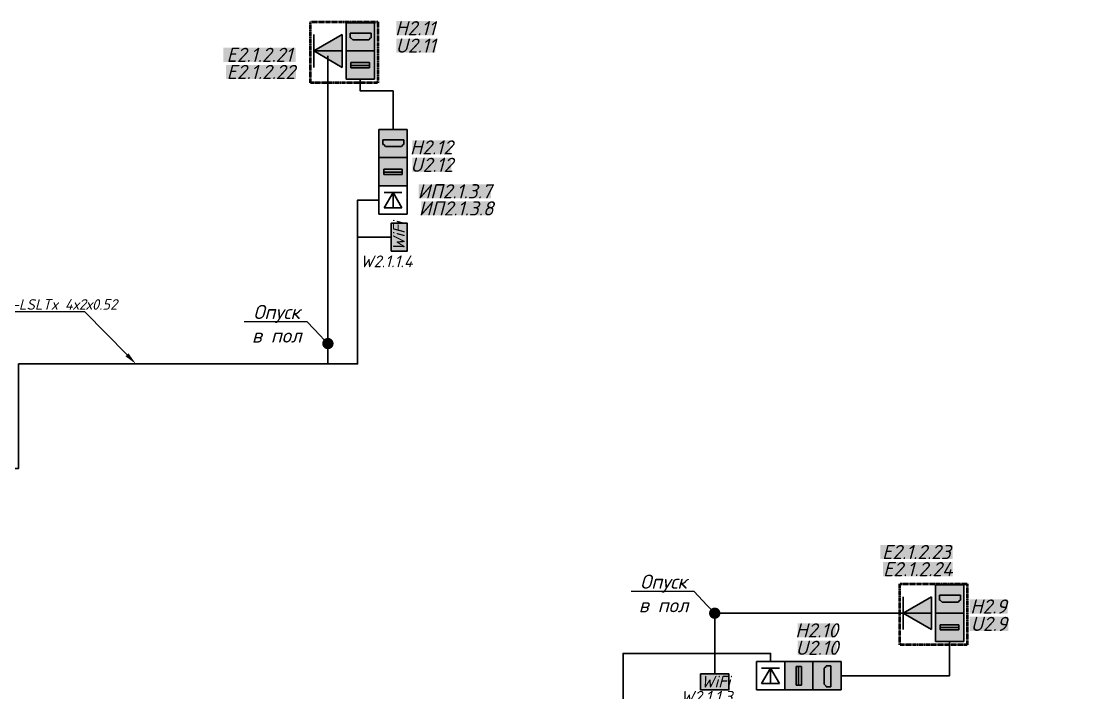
# Model space of a CAD drawing. Header units: millimetres. Extents: x 6978 to 881500, y -130874 to -2349.
# Drawn here: x 487302 to 505980, y -109937 to -98059 of the extents above; entities that cross this region are included whole.
import ezdxf
from ezdxf import colors
from ezdxf.entities.mleader import LeaderData, LeaderLine
from ezdxf.math import Vec2, Vec3

# ---------------------------------------------------------------- set-up
doc = ezdxf.new("R2010")
doc.units = ezdxf.units.MM
doc.linetypes.add('HIDDEN2', pattern=[4.7625, 3.175, -1.5875])
for name, color, linetype, lineweight in [('СКС-РОЗЕТКИ', 7, 'Continuous', 50), ('СС_Выноски', 7, 'Continuous', 15), ('СС_СКК_Лоток', 170, 'Continuous', 30), ('СС_СКС_Кабель', 6, 'Continuous', 30), ('СС_СКС_Оборудование', 6, 'Continuous', 30)]:
    doc.layers.add(name, color=color, linetype=linetype, lineweight=lineweight)
doc.styles.add('ISOCPEUR', font='isocpeui.ttf', dxfattribs={"height": 2.5})
doc.linetypes.add('Рабочее в трубе  _о_о_', pattern='A,5,2,[133,ltypeshp.shx,S=0.4,R=0,X=0,Y=0.75],3', length=10)

# ---------------------------------------------------------------- blocks, each defined once
blk = doc.blocks.new('Розетки HDMI и USB')
at = {"true_color": 0xffffff, "transparency": 33554687}
h = blk.add_hatch(color=7, dxfattribs=at)
h.dxf.hatch_style = 1
h.paths.add_polyline_path([(237.4, 474.8), (0, 474.8), (0, 237.4), (237.4, 237.4)])
h.paths.add_polyline_path([(210.7, 388), (210.7, 348), (204.7, 348), (189.7, 331), (122.7, 331), (55.7, 331), (40.7, 348), (34.7, 348), (34.7, 388)], flags=16)
h = blk.add_hatch(color=7, dxfattribs=at)
h.dxf.hatch_style = 1
h.paths.add_polyline_path([(210.7, 388), (34.7, 388), (34.7, 348), (40.7, 348), (55.7, 331), (122.7, 331), (189.7, 331), (204.7, 348), (210.7, 348)])
h = blk.add_hatch(color=7, dxfattribs=at)
h.dxf.hatch_style = 1
h.paths.add_polyline_path([(237.4, 237.4), (0, 237.4), (0, 0), (237.4, 0)])
h.paths.add_polyline_path([(196.7, 140), (196.7, 97), (40.7, 97), (40.7, 140)], flags=16)
h.paths.add_polyline_path([(196.7, 140), (40.7, 140), (40.7, 117), (196.7, 117)], flags=0)
h = blk.add_hatch(color=7, dxfattribs=at)
h.dxf.hatch_style = 1
h.paths.add_polyline_path([(196.7, 140), (40.7, 140), (40.7, 117), (196.7, 117)])
at = {"true_color": 0x000000, "transparency": 33554687}
h = blk.add_hatch(color=18, dxfattribs=at)
h.dxf.hatch_style = 1
h.paths.add_polyline_path([(196.7, 117), (40.7, 117), (40.7, 97), (196.7, 97)])
at = {"layer": 'СС_СКС_Кабель', "color": 0}
for p, q in [((0, 474.8), (0, 0)), ((237.4, 474.8), (0, 474.8)), ((237.4, 0), (237.4, 474.8)), ((34.7, 388), (210.7, 388)), ((34.7, 388), (34.7, 348)), ((210.7, 388), (210.7, 348)), ((34.7, 348), (40.7, 348)), ((40.7, 348), (55.7, 331)), ((55.7, 331), (122.7, 331)), ((189.7, 331), (122.7, 331)), ((204.7, 348), (189.7, 331)), ((210.7, 348), (204.7, 348)), ((0, 237.4), (237.4, 237.4)), ((40.7, 140), (196.7, 140)), ((40.7, 97), (40.7, 140)), ((40.7, 117), (196.7, 117)), ((196.7, 97), (40.7, 97)), ((196.7, 140), (196.7, 97)), ((0, 0), (237.4, 0))]:
    blk.add_line(p, q, dxfattribs=at)
blk = doc.blocks.new('*U24')
at = {"color": 0}
for p, q in [((0, -38), (0, 462)), ((0, 462), (500, 462)), ((500, 462), (500, -38)), ((92, 76), (250, 348)), ((407, 348), (92, 348)), ((250, 348), (407, 76)), ((250, 76), (250, 348)), ((407, 76), (92, 76)), ((500, -38), (0, -38))]:
    blk.add_line(p, q, dxfattribs=at)
blk = doc.blocks.new('*U256')
at = {"true_color": 0xffffff, "transparency": 33554687}
h = blk.add_hatch(color=7, dxfattribs=at)
h.dxf.hatch_style = 1
h.paths.add_polyline_path([(0, 338), (0, 0), (599, 0), (599, 338)])
at = {"color": 0}
blk.add_lwpolyline([(0, 338), (599, 338), (599, 0), (0, 0)], close=True, dxfattribs=at)
at = {"color": 0, "insert": (13, 300), "char_height": 250, "attachment_point": 1, "style": 'ISOCPEUR'}
blk.add_mtext_dynamic_manual_height_columns('WiFi', width=599, gutter_width=1250, heights=[0], dxfattribs=at)
at = {"color": 18, "true_color": 0x000000, "style": 'ISOCPEUR'}
blk.add_attdef('НАЗВАНИЕ', (-422, -271), '', height=250, dxfattribs=at)
blk = doc.blocks.new('*U257')
at = {"true_color": 0xffffff, "transparency": 33554687}
h = blk.add_hatch(color=7, dxfattribs=at)
h.dxf.hatch_style = 1
h.paths.add_polyline_path([(0, 338), (0, 0), (599, 0), (599, 338)])
at = {"color": 0}
blk.add_lwpolyline([(0, 338), (599, 338), (599, 0), (0, 0)], close=True, dxfattribs=at)
at = {"color": 0, "insert": (13, 300), "char_height": 250, "attachment_point": 1, "style": 'ISOCPEUR'}
blk.add_mtext_dynamic_manual_height_columns('WiFi', width=599, gutter_width=1250, heights=[0], dxfattribs=at)
at = {"color": 18, "true_color": 0x000000, "style": 'ISOCPEUR'}
blk.add_attdef('НАЗВАНИЕ', (-337, 991), '', height=250, dxfattribs=at)
blk = doc.blocks.new('_Dot')
at = {"color": 0, "linetype": 'ByBlock', "lineweight": -2}
blk.add_line((-0.5, 0), (-1, 0), dxfattribs=at)
at = {"color": 0, "linetype": 'ByBlock', "const_width": 0.5}
blk.add_lwpolyline([(-0.25, 0, 1), (0.25, 0, 1)], format="xyb", close=True, dxfattribs=at)
blk = doc.blocks.new('Модуль на 1 RJ')
at = {"true_color": 0xffffff}
h = blk.add_hatch(color=7, dxfattribs=at)
h.dxf.hatch_style = 1
h.paths.add_polyline_path([(0, 250), (-289, 250), (0, -250)])
at = {"color": 0, "lineweight": 30}
for p, q in [((-289, 250), (0, 250)), ((0, -250), (-289, 250)), ((0, 250), (0, -250)), ((-289, -250), (0, -250))]:
    blk.add_line(p, q, dxfattribs=at)

msp = doc.modelspace()

# ---------------------------------------------------------------- linework, layer by layer
at = {"layer": 'СКС-РОЗЕТКИ', "color": 7, "linetype": 'HIDDEN2'}
for points in [[(492415, -98068.9), (493608.3, -98068.9), (493608.3, -99147.9), (492415, -99147.9)], [(502832.3, -108010.7), (504025.7, -108010.7), (504025.7, -109089.7), (502832.3, -109089.7)]]:
    msp.add_lwpolyline(points, close=True, dxfattribs=at)
at = {"layer": 'СС_СКС_Кабель', "linetype": 'Рабочее в трубе  _о_о_', "ltscale": 100}
for points in [[(492724.3, -98675.4), (492724.3, -104120.5)], [(499561.8, -109240.5), (499561.8, -108529), (502891.6, -108529)]]:
    msp.add_lwpolyline(points, dxfattribs=at)
at = {"layer": 'СС_СКС_Кабель', "color": 67, "linetype": 'Рабочее в трубе  _о_о_', "true_color": 0x727430}
for points in [[(493875, -99973.4), (493876.9, -99291.8), (493295.7, -99291.8), (493295.7, -99087.2)], [(501797.9, -109635.3), (503713, -109635.3), (503713, -109029)]]:
    msp.add_lwpolyline(points, dxfattribs=at)
at = {"layer": 'СС_СКС_Кабель'}
for points in [[(461744.9, -114089.2), (461744.9, -112919.1), (462631.2, -112919.1), (462631.2, -111476.1), (482990.1, -111476.1), (482990.1, -105967.9), (487256.8, -105967.9), (487256.8, -104120.5), (493249.4, -104120.5), (493249.4, -101223.4), (493625, -101223.4)], [(461744.9, -114089.2), (461744.9, -112919.1), (462631.2, -112919.1), (462631.2, -111476.1), (482990.1, -111476.1), (482990.1, -105967.9), (487256.8, -105967.9), (487256.8, -104120.5), (493249.4, -104120.5), (493249.4, -101879.7), (493842.8, -101879.7)], [(461744.9, -114089.2), (461744.9, -112919.1), (462631.2, -112919.1), (462631.2, -111476.1), (497941.8, -111476.1), (497941.8, -109240.5), (499561.8, -109240.5), (499561.8, -109603.2)], [(461744.9, -114089.2), (461744.9, -112919.1), (462631.2, -112919.1), (462631.2, -111476.1), (497941.8, -111476.1), (497941.8, -109240.5), (500547.9, -109240.5), (500547.9, -109385.3)]]:
    msp.add_lwpolyline(points, dxfattribs=at)

# ---------------------------------------------------------------- block references
at = {"rotation": 270}
for p in [(492724.3, -98587.2), (503141.6, -108529)]:
    msp.add_blockref('Модуль на 1 RJ', p, dxfattribs=at)
at = {"xscale": -1, "rotation": 270}
for p in [(492724.3, -98587.2), (503141.6, -108529)]:
    msp.add_blockref('Модуль на 1 RJ', p, dxfattribs=at)
at = {"layer": 'СС_СКС_Оборудование', "color": 180, "xscale": 2.106060307287632, "yscale": 2.106060307287632, "zscale": 2.106060307287632}
for p in [(493045.7, -99087.2), (493625, -100973.4), (503463, -109029)]:
    msp.add_blockref('Розетки HDMI и USB', p, dxfattribs=at)
at = {"layer": 'СС_СКС_Оборудование'}
for p in [(493625, -101435.3), (500297.9, -109847.2)]:
    msp.add_blockref('*U24', p, dxfattribs=at)
at = {"layer": 'СС_СКС_Оборудование', "color": 30}
ref = msp.add_blockref('*U257', (494125, -102129.7), dxfattribs=dict(at, xscale=0.8347245409015025, yscale=0.8347245409015025, zscale=0.8347245409015025, rotation=90))
ref.add_attrib('НАЗВАНИЕ', 'W2.1.1.4', (493297.6, -102411.1), dxfattribs={"layer": '0', "color": 18, "true_color": 0x000000, "height": 208.68, "style": 'ISOCPEUR'})
at = {"layer": 'СС_СКС_Оборудование', "color": 180, "xscale": 2.106060307287632, "yscale": 2.106060307287632, "zscale": 2.106060307287632, "rotation": 270}
msp.add_blockref('Розетки HDMI и USB', (500797.9, -109385.3), dxfattribs=at)
at = {"layer": 'СС_СКС_Оборудование', "color": 30, "xscale": 0.8347245409015025, "yscale": 0.8347245409015025, "zscale": 0.8347245409015025}
msp.add_blockref('*U256', (499311.8, -109885.3), dxfattribs=at).add_auto_attribs({'НАЗВАНИЕ': 'W2.1.1.3'})

# ---------------------------------------------------------------- texts
at = {"layer": 'СС_СКС_Оборудование', "color": 18, "true_color": 0x000000, "char_height": 250, "attachment_point": 5, "style": 'ISOCPEUR', "bg_fill": 1, "box_fill_scale": 1, "bg_fill_color": 7, "bg_fill_true_color": 16777215, "bg_fill_transparency": 0}
for s, width, heights, insert in [('H2.11', 673.91, [275.9], (494270.8, -98184)), ('U2.11', 688.952, [0], (494278.5, -98491.6, 0.5)), ('E2.1.2.21', 1280.189, [0], (491516.4, -98654.8)), ('E2.1.2.22', 1233.516, [0], (491541.3, -98957.8)), ('H2.12', 673.91, [275.9], (494554.3, -100292)), ('U2.12', 688.952, [0], (494561.9, -100599.5, 0.5)), ('ИП2.1.3.7', 1280.189, [0], (494966.8, -101067.8)), ('ИП2.1.3.8', 1233.516, [0], (494991.6, -101370.8)), ('E2.1.2.23', 1280.189, [0], (503127.4, -107447)), ('E2.1.2.24', 1233.516, [0], (503152.3, -107750)), ('H2.9', 673.91, [275.9], (504401.6, -108409.6)), ('U2.9', 688.952, [0], (504409.2, -108717.1, 0.5)), ('H2.10', 673.91, [275.9], (501364.5, -108832.4)), ('U2.10', 688.952, [0], (501372.1, -109140, 0.5))]:
    msp.add_mtext_dynamic_manual_height_columns(s, width=width, gutter_width=1250, heights=heights, dxfattribs=dict(at, insert=insert))

# ---------------------------------------------------------------- leaders
at = {"layer": 'СС_Выноски', "color": 7}
ml = msp.add_multileader_mtext('Standard', dxfattribs=at)
ml.set_content('{\\C256;5хUTP PVCLSнг(А)-LSLTx 4х2х0.52}', color=7, style='ISOCPEUR')
ml.set_leader_properties(lineweight=25)
ml.build(insert=Vec2(0, 0))
ml.multileader.update_dxf_attribs({"text_left_attachment_type": 6, "text_right_attachment_type": 6, "dogleg_length": 150, "arrow_head_size": 225, "scale": 75})
ctx = ml.context
ctx.base_point, ctx.scale, ctx.char_height, ctx.arrow_head_size, ctx.landing_gap_size, ctx.plane_origin = Vec3(485716.8, -103200), 75, 187.5, 225, 150, Vec3(517689.6, -109852.5)
ctx.left_attachment, ctx.right_attachment, ctx.text_align_type = 6, 6, 1
notes = []
notes.append((ctx, [(1, (1, 1, 0), (488427.3, -103200), (-1, 0), 150, [(1, [(489331.2, -104120.5)], 0, [])])]))
ctx.mtext.insert, ctx.mtext.width, ctx.mtext.defined_height, ctx.mtext.alignment, ctx.mtext.line_spacing_factor, ctx.mtext.flow_direction = Vec3(486997, -102975), 2612.977, 428.7, 2, 0.8, 5
ml = msp.add_multileader_mtext('Standard', dxfattribs=at)
ml.set_content('{\\C256;5хUTP PVCLSнг(А)-LSLTx 4х2х0.52}', color=7, style='ISOCPEUR')
ml.set_leader_properties(lineweight=25)
ml.build(insert=Vec2(0, 0))
ml.multileader.update_dxf_attribs({"text_left_attachment_type": 6, "text_right_attachment_type": 6, "dogleg_length": 150, "arrow_head_size": 225, "scale": 75})
ctx = ml.context
ctx.base_point, ctx.scale, ctx.char_height, ctx.arrow_head_size, ctx.landing_gap_size, ctx.plane_origin = Vec3(480889.6, -105482.4), 75, 187.5, 225, 150, Vec3(512954, -110368.5)
ctx.left_attachment, ctx.right_attachment, ctx.text_align_type = 6, 6, 1
notes.append((ctx, [(1, (1, 1, 0), (483600.1, -105482.4), (-1, 0), 150, [(1, [(484595.6, -104636.6)], 0, [])])]))
ctx.mtext.insert, ctx.mtext.width, ctx.mtext.defined_height, ctx.mtext.alignment, ctx.mtext.line_spacing_factor, ctx.mtext.flow_direction = Vec3(482169.9, -105257.4), 2612.977, 428.7, 2, 0.8, 5
ml = msp.add_multileader_mtext('Standard', dxfattribs=at)
ml.set_content('{\\C256;5хUTP PVCLSнг(А)-LSLTx 4х2х0.52}', color=7, style='ISOCPEUR')
ml.set_leader_properties(lineweight=25)
ml.build(insert=Vec2(0, 0))
ml.multileader.update_dxf_attribs({"text_left_attachment_type": 6, "text_right_attachment_type": 6, "dogleg_length": 150, "arrow_head_size": 225, "scale": 75})
ctx = ml.context
ctx.base_point, ctx.scale, ctx.char_height, ctx.arrow_head_size, ctx.landing_gap_size, ctx.plane_origin = Vec3(463982.1, -106151.2), 75, 187.5, 225, 150, Vec3(495797.3, -110686.1)
ctx.left_attachment, ctx.right_attachment, ctx.text_align_type = 6, 6, 1
notes.append((ctx, [(1, (1, 1, 0), (466692.6, -106151.2), (-1, 0), 150, [(1, [(467438.9, -104954.1)], 0, [])])]))
ctx.mtext.insert, ctx.mtext.width, ctx.mtext.defined_height, ctx.mtext.alignment, ctx.mtext.line_spacing_factor, ctx.mtext.flow_direction = Vec3(465262.4, -105926.2), 2612.977, 428.7, 2, 0.8, 5
ml = msp.add_multileader_mtext('Standard', dxfattribs=at)
ml.set_content('{\\C256;5хUTP PVCLSнг(А)-LSLTx 4х2х0.52}', color=7, style='ISOCPEUR')
ml.set_leader_properties(lineweight=25)
ml.build(insert=Vec2(0, 0))
ml.multileader.update_dxf_attribs({"text_left_attachment_type": 6, "text_right_attachment_type": 6, "dogleg_length": 150, "arrow_head_size": 225, "scale": 75})
ctx = ml.context
ctx.base_point, ctx.scale, ctx.char_height, ctx.arrow_head_size, ctx.landing_gap_size, ctx.plane_origin = Vec3(472366.1, -106156.7), 75, 187.5, 225, 150, Vec3(504181.3, -110691.5)
ctx.left_attachment, ctx.right_attachment, ctx.text_align_type = 6, 6, 1
notes.append((ctx, [(1, (1, 1, 0), (475076.6, -106156.7), (-1, 0), 150, [(1, [(475822.9, -104959.6)], 0, [])])]))
ctx.mtext.insert, ctx.mtext.width, ctx.mtext.defined_height, ctx.mtext.alignment, ctx.mtext.line_spacing_factor, ctx.mtext.flow_direction = Vec3(473646.4, -105931.7), 2612.977, 428.7, 2, 0.8, 5
ml = msp.add_multileader_mtext('Standard', dxfattribs=at)
ml.set_content('{\\C256;5хUTP PVCLSнг(А)-LSLTx 4х2х0.52}', color=7, style='ISOCPEUR')
ml.set_leader_properties(lineweight=25)
ml.build(insert=Vec2(0, 0))
ml.multileader.update_dxf_attribs({"text_left_attachment_type": 6, "text_right_attachment_type": 6, "dogleg_length": 150, "arrow_head_size": 225, "scale": 75})
ctx = ml.context
ctx.base_point, ctx.scale, ctx.char_height, ctx.arrow_head_size, ctx.landing_gap_size, ctx.plane_origin = Vec3(594604.7, -107224.4), 75, 187.5, 225, 150, Vec3(626189.8, -112830.3)
ctx.left_attachment, ctx.right_attachment, ctx.text_align_type = 6, 6, 1
notes.append((ctx, [(1, (1, 1, 0), (597315.2, -107224.4), (-1, 0), 150, [(1, [(597831.5, -107098.4)], 0, [])])]))
ctx.mtext.insert, ctx.mtext.width, ctx.mtext.defined_height, ctx.mtext.alignment, ctx.mtext.line_spacing_factor, ctx.mtext.flow_direction = Vec3(595884.9, -106999.4), 2612.977, 428.7, 2, 0.8, 5
ml = msp.add_multileader_mtext('Standard', dxfattribs=at)
ml.set_content('{\\C256;5хUTP PVCLSнг(А)-LSLTx 4х2х0.52}', color=7, style='ISOCPEUR')
ml.set_leader_properties(lineweight=25)
ml.build(insert=Vec2(0, 0))
ml.multileader.update_dxf_attribs({"text_left_attachment_type": 6, "text_right_attachment_type": 6, "dogleg_length": 150, "arrow_head_size": 225, "scale": 75})
ctx = ml.context
ctx.base_point, ctx.scale, ctx.char_height, ctx.arrow_head_size, ctx.landing_gap_size, ctx.plane_origin = Vec3(456795.2, -108411.8), 75, 187.5, 225, 150, Vec3(484231.2, -114871.6)
ctx.left_attachment, ctx.right_attachment, ctx.text_align_type = 6, 6, 1
notes.append((ctx, [(0, (1, 1, 0), (456645.2, -108411.8), (1, 0), 150, [(1, [(455872.8, -109139.7)], 0, [])])]))
ctx.mtext.insert, ctx.mtext.width, ctx.mtext.defined_height, ctx.mtext.alignment, ctx.mtext.line_spacing_factor, ctx.mtext.flow_direction = Vec3(458075.5, -108186.8), 2612.977, 428.7, 2, 0.8, 5
at = {"layer": 'СС_СКК_Лоток', "color": 7, "lineweight": 0}
ml = msp.add_multileader_mtext('Standard', dxfattribs=at)
ml.set_content('Опуск\\Pв пол', color=7, style='ISOCPEUR')
ml.set_leader_properties()
ml.set_arrow_properties(name='DOT')
ml.build(insert=Vec2(0, 0))
ml.multileader.update_dxf_attribs({"text_left_attachment_type": 6, "text_right_attachment_type": 6, "dogleg_length": 100, "arrow_head_size": 200})
ctx = ml.context
ctx.base_point, ctx.char_height, ctx.arrow_head_size, ctx.landing_gap_size, ctx.plane_origin = Vec3(491380.6, -103376.8), 250, 200, 0, Vec3(500943.8, -106027.8)
ctx.left_attachment, ctx.right_attachment, ctx.text_align_type = 6, 6, 1
notes.append((ctx, [(0, (1, 1, 0), (492359.4, -103376.8), (-1, 0), 100, [(0, [(492724.3, -103760.4)], 0, [])])]))
ctx.mtext.insert, ctx.mtext.width, ctx.mtext.alignment, ctx.mtext.flow_direction = Vec3(491820, -103076.8), 2467.274, 2, 5
ml = msp.add_multileader_mtext('Standard', dxfattribs=at)
ml.set_content('Опуск\\Pв пол', color=7, style='ISOCPEUR')
ml.set_leader_properties()
ml.set_arrow_properties(name='DOT')
ml.build(insert=Vec2(0, 0))
ml.multileader.update_dxf_attribs({"text_left_attachment_type": 6, "text_right_attachment_type": 6, "dogleg_length": 100, "arrow_head_size": 200})
ctx = ml.context
ctx.base_point, ctx.char_height, ctx.arrow_head_size, ctx.landing_gap_size, ctx.plane_origin = Vec3(498218.1, -108145.4), 250, 200, 0, Vec3(507781.3, -110796.4)
ctx.left_attachment, ctx.right_attachment, ctx.text_align_type = 6, 6, 1
notes.append((ctx, [(0, (1, 1, 0), (499196.9, -108145.4), (-1, 0), 100, [(0, [(499561.8, -108529)], 0, [])])]))
ctx.mtext.insert, ctx.mtext.width, ctx.mtext.alignment, ctx.mtext.flow_direction = Vec3(498657.5, -107845.4), 2467.274, 2, 5
for ctx, leaders in notes:
    for number, flags, end, landing, length, lines in leaders:
        leader = LeaderData()
        leader.index, (leader.has_last_leader_line, leader.has_dogleg_vector, leader.attachment_direction) = number, flags
        leader.last_leader_point, leader.dogleg_vector, leader.dogleg_length = Vec3(end), Vec3(landing), length
        for number, points, colour, breaks in lines:
            line = LeaderLine()
            line.index, line.vertices, line.color, line.breaks = number, Vec3.list(points), colors.encode_raw_color(colour), breaks
            leader.lines.append(line)
        ctx.leaders.append(leader)

doc.saveas('drawing.dxf')
